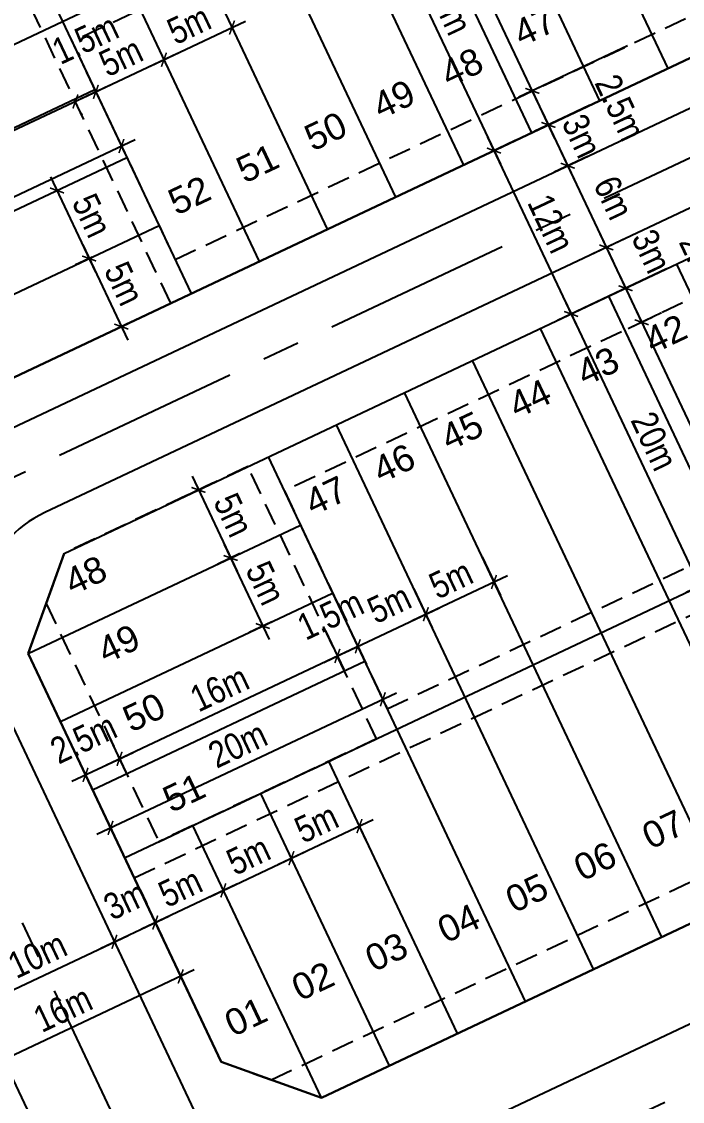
# Model space of a CAD drawing. Extents: x 597165 to 598689, y 1181586 to 1183364.
# Drawn here: x 597826.4 to 597870.3, y 1182639.5 to 1182711.2 of the extents above; entities that cross this region are included whole.
import ezdxf
from ezdxf.enums import TextEntityAlignment as Align

# ---------------------------------------------------------------- set-up
doc = ezdxf.new("R2010")
doc.units = 0
doc.header["$MEASUREMENT"] = 0
doc.linetypes.add('CENTER', pattern=[2, 1.25, -0.25, 0.25, -0.25])
doc.linetypes.add('DASHED', pattern=[0.75, 0.5, -0.25])
doc.layers.get('0').update_dxf_attribs({"linetype": 'CONTINUOUS'})
doc.layers.get('DEFPOINTS').update_dxf_attribs({"color": 8, "linetype": 'CONTINUOUS'})
for name, color, linetype in [('CGXD', 3, 'CONTINUOUS'), ('DIM-T', 7, 'CONTINUOUS'), ('HA-CAY-XANH-KO', 3, 'CONTINUOUS'), ('NET-LENGOAI', 4, 'CONTINUOUS'), ('NET-LETRONG', 5, 'CONTINUOUS'), ('NET-PLO', 2, 'CONTINUOUS'), ('NET-TIM', 2, 'CENTER'), ('TEXT-SOLO', 7, 'CONTINUOUS')]:
    doc.layers.add(name, color=color, linetype=linetype)
doc.styles.add('AVO', font='VHELVEN.TTF')
doc.styles.add('VHEL-C-R', font='VHELVCN.TTF')
doc.dimstyles.new('TL1000', dxfattribs={"dimscale": 0, "dimtxt": 2, "dimasz": 0.7, "dimexe": 1, "dimexo": 1, "dimgap": 0.5, "dimtad": 1, "dimdec": 1, "dimzin": 12, "dimtxsty": 'VHEL-C-R', "dimblk1": 'ARCHTICK', "dimblk2": 'ARCHTICK', "dimsah": 1, "dimcen": -0.09, "dimdle": 1, "dimclrd": 256, "dimclre": 256, "dimclrt": 256, "dimazin": 3, "dimtfac": 0.005, "dimtdec": 1, "dimtix": 1, "dimtmove": 0, "dimatfit": 3, "dimtolj": 1, "dimtzin": 0})

# ---------------------------------------------------------------- blocks, each defined once
blk = doc.blocks.new('_ARCHTICK')
at = {"color": 0, "linetype": 'BYBLOCK', "const_width": 0.15}
blk.add_lwpolyline([(-0.5, -0.5), (0.5, 0.5)], dxfattribs=at)
blk = doc.blocks.new('*D1480')
at = {"linetype": 'BYBLOCK'}
for p, q in [((597828.328, 1182700.924), (597831.318, 1182694.594)), ((597831.097, 1182695.596), (597829.986, 1182695.071))]:
    blk.add_line(p, q, dxfattribs=at)
at = {"layer": 'DEFPOINTS', "color": 0, "linetype": 'BYBLOCK'}
for p in [(597828.755, 1182700.019), (597832.001, 1182696.023), (597830.891, 1182695.498)]:
    blk.add_point(p, dxfattribs=at)
at = {"linetype": 'BYBLOCK', "xscale": 0.7, "yscale": 0.7, "zscale": 0.7}
for p, rotation in [((597828.755, 1182700.019), 115.2825172551026), ((597830.891, 1182695.498), 295.2825172551026)]:
    blk.add_blockref('_ARCHTICK', p, dxfattribs=dict(at, rotation=rotation))
at = {"linetype": 'BYBLOCK', "insert": (597831.083, 1182698.354), "char_height": 1.75, "attachment_point": 5, "rotation": 295.28252, "style": 'VHEL-C-R'}
blk.add_mtext('\\A1;5m', dxfattribs=at)
blk = doc.blocks.new('*D1479')
at = {"linetype": 'BYBLOCK'}
for p, q in [((597830.463, 1182696.403), (597833.453, 1182690.073)), ((597831.097, 1182695.596), (597829.986, 1182695.071)), ((597833.752, 1182691.32), (597832.122, 1182690.55))]:
    blk.add_line(p, q, dxfattribs=at)
at = {"layer": 'DEFPOINTS', "color": 0, "linetype": 'BYBLOCK'}
for p in [(597832.001, 1182696.023), (597834.656, 1182691.747), (597833.026, 1182690.977)]:
    blk.add_point(p, dxfattribs=at)
at = {"linetype": 'BYBLOCK', "xscale": 0.7, "yscale": 0.7, "zscale": 0.7}
for p, rotation in [((597830.891, 1182695.498), 115.2825172551026), ((597833.026, 1182690.977), 295.2825172551026)]:
    blk.add_blockref('_ARCHTICK', p, dxfattribs=dict(at, rotation=rotation))
at = {"linetype": 'BYBLOCK', "insert": (597833.218, 1182693.833), "char_height": 1.75, "attachment_point": 5, "rotation": 295.28252, "style": 'VHEL-C-R'}
blk.add_mtext('\\A1;5m', dxfattribs=at)
blk = doc.blocks.new('*D1478')
at = {"linetype": 'BYBLOCK'}
for p, q in [((597837.724, 1182681.031), (597840.713, 1182674.701)), ((597839.085, 1182680.568), (597837.247, 1182679.7)), ((597840.9, 1182675.895), (597839.382, 1182675.179))]:
    blk.add_line(p, q, dxfattribs=at)
at = {"layer": 'DEFPOINTS', "color": 0, "linetype": 'BYBLOCK'}
for p in [(597839.989, 1182680.995), (597841.804, 1182676.322), (597840.286, 1182675.606)]:
    blk.add_point(p, dxfattribs=at)
at = {"linetype": 'BYBLOCK', "xscale": 0.7, "yscale": 0.7, "zscale": 0.7}
for p, rotation in [((597838.151, 1182680.127), 115.2825172551026), ((597840.286, 1182675.606), 295.2825172551026)]:
    blk.add_blockref('_ARCHTICK', p, dxfattribs=dict(at, rotation=rotation))
at = {"linetype": 'BYBLOCK', "insert": (597840.479, 1182678.461), "char_height": 1.75, "attachment_point": 5, "rotation": 295.28252, "style": 'VHEL-C-R'}
blk.add_mtext('\\A1;5m', dxfattribs=at)
blk = doc.blocks.new('*D1477')
at = {"linetype": 'BYBLOCK'}
for p, q in [((597840.9, 1182675.895), (597839.382, 1182675.179)), ((597839.859, 1182676.51), (597842.849, 1182670.18)), ((597843.032, 1182671.373), (597841.518, 1182670.658))]:
    blk.add_line(p, q, dxfattribs=at)
at = {"layer": 'DEFPOINTS', "color": 0, "linetype": 'BYBLOCK'}
for p in [(597841.804, 1182676.322), (597843.936, 1182671.8), (597842.422, 1182671.085)]:
    blk.add_point(p, dxfattribs=at)
at = {"linetype": 'BYBLOCK', "xscale": 0.7, "yscale": 0.7, "zscale": 0.7}
for p, rotation in [((597840.286, 1182675.606), 115.2825172551026), ((597842.422, 1182671.085), 295.2825172551026)]:
    blk.add_blockref('_ARCHTICK', p, dxfattribs=dict(at, rotation=rotation))
at = {"linetype": 'BYBLOCK', "insert": (597842.614, 1182673.94), "char_height": 1.75, "attachment_point": 5, "rotation": 295.28252, "style": 'VHEL-C-R'}
blk.add_mtext('\\A1;5m', dxfattribs=at)
blk = doc.blocks.new('*D1451')
at = {"linetype": 'BYBLOCK'}
blk.add_line((597834.375, 1182650.963), (597840.704, 1182653.953), dxfattribs=at)
at = {"layer": 'DEFPOINTS', "color": 0, "linetype": 'BYBLOCK'}
for p in [(597839.8, 1182653.526), (597839.8, 1182653.526), (597835.279, 1182651.39)]:
    blk.add_point(p, dxfattribs=at)
at = {"linetype": 'BYBLOCK', "xscale": 0.7, "yscale": 0.7, "zscale": 0.7}
for p, rotation in [((597839.8, 1182653.526), 25.28251720974177), ((597835.279, 1182651.39), 205.2825172097418)]:
    blk.add_blockref('_ARCHTICK', p, dxfattribs=dict(at, rotation=rotation))
at = {"linetype": 'BYBLOCK', "insert": (597836.944, 1182653.718), "char_height": 1.75, "attachment_point": 5, "rotation": 25.28252, "style": 'VHEL-C-R'}
blk.add_mtext('\\A1;5m', dxfattribs=at)
blk = doc.blocks.new('*D1450')
at = {"linetype": 'BYBLOCK'}
blk.add_line((597838.896, 1182653.099), (597845.225, 1182656.088), dxfattribs=at)
at = {"layer": 'DEFPOINTS', "color": 0, "linetype": 'BYBLOCK'}
for p in [(597844.321, 1182655.661), (597844.321, 1182655.661), (597839.8, 1182653.526)]:
    blk.add_point(p, dxfattribs=at)
at = {"linetype": 'BYBLOCK', "xscale": 0.7, "yscale": 0.7, "zscale": 0.7}
for p, rotation in [((597844.321, 1182655.661), 25.28251720974177), ((597839.8, 1182653.526), 205.2825172097418)]:
    blk.add_blockref('_ARCHTICK', p, dxfattribs=dict(at, rotation=rotation))
at = {"linetype": 'BYBLOCK', "insert": (597841.465, 1182655.853), "char_height": 1.75, "attachment_point": 5, "rotation": 25.28252, "style": 'VHEL-C-R'}
blk.add_mtext('\\A1;5m', dxfattribs=at)
blk = doc.blocks.new('*D1449')
at = {"linetype": 'BYBLOCK'}
for p, q in [((597849.269, 1182656.892), (597848.415, 1182658.701)), ((597843.417, 1182655.234), (597849.746, 1182658.223))]:
    blk.add_line(p, q, dxfattribs=at)
at = {"layer": 'DEFPOINTS', "color": 0, "linetype": 'BYBLOCK'}
for p in [(597848.842, 1182657.796), (597849.696, 1182655.988), (597844.321, 1182655.661)]:
    blk.add_point(p, dxfattribs=at)
at = {"linetype": 'BYBLOCK', "xscale": 0.7, "yscale": 0.7, "zscale": 0.7}
for p, rotation in [((597848.842, 1182657.796), 25.28251720974177), ((597844.321, 1182655.661), 205.2825172097418)]:
    blk.add_blockref('_ARCHTICK', p, dxfattribs=dict(at, rotation=rotation))
at = {"linetype": 'BYBLOCK', "insert": (597845.987, 1182657.989), "char_height": 1.75, "attachment_point": 5, "rotation": 25.28252, "style": 'VHEL-C-R'}
blk.add_mtext('\\A1;5m', dxfattribs=at)
blk = doc.blocks.new('*D1448')
at = {"linetype": 'BYBLOCK'}
blk.add_line((597837.874, 1182648.237), (597821.599, 1182640.549), dxfattribs=at)
at = {"layer": 'DEFPOINTS', "color": 0, "linetype": 'BYBLOCK'}
for p in [(597836.97, 1182647.81), (597822.503, 1182640.976), (597822.503, 1182640.976)]:
    blk.add_point(p, dxfattribs=at)
at = {"linetype": 'BYBLOCK', "xscale": 0.7, "yscale": 0.7, "zscale": 0.7}
for p, rotation in [((597836.97, 1182647.81), 25.28251725598173), ((597822.503, 1182640.976), 205.2825172559817)]:
    blk.add_blockref('_ARCHTICK', p, dxfattribs=dict(at, rotation=rotation))
at = {"linetype": 'BYBLOCK', "insert": (597829.141, 1182645.653), "char_height": 1.75, "attachment_point": 5, "rotation": 25.28252, "style": 'VHEL-C-R'}
blk.add_mtext('\\A1;16m', dxfattribs=at)
blk = doc.blocks.new('*D1253')
at = {"linetype": 'BYBLOCK'}
for p, q in [((597831.775, 1182651.785), (597832.994, 1182649.205)), ((597822.62, 1182645.411), (597833.471, 1182650.536)), ((597822.732, 1182647.515), (597823.951, 1182644.934))]:
    blk.add_line(p, q, dxfattribs=at)
at = {"layer": 'DEFPOINTS', "color": 0, "linetype": 'BYBLOCK'}
for p in [(597831.348, 1182652.69), (597832.566, 1182650.109), (597822.305, 1182648.419)]:
    blk.add_point(p, dxfattribs=at)
at = {"linetype": 'BYBLOCK', "xscale": 0.7, "yscale": 0.7, "zscale": 0.7}
for p, rotation in [((597832.566, 1182650.109), 25.28251725901217), ((597823.524, 1182645.838), 205.2825172590122)]:
    blk.add_blockref('_ARCHTICK', p, dxfattribs=dict(at, rotation=rotation))
at = {"linetype": 'BYBLOCK', "insert": (597827.45, 1182649.234), "char_height": 1.75, "attachment_point": 5, "rotation": 25.28252, "style": 'VHEL-C-R'}
blk.add_mtext('\\A1;10m', dxfattribs=at)
blk = doc.blocks.new('*D1252')
at = {"linetype": 'BYBLOCK'}
for p, q in [((597834.487, 1182653.067), (597835.706, 1182650.486)), ((597831.662, 1182649.682), (597836.183, 1182651.817)), ((597831.775, 1182651.785), (597832.994, 1182649.205))]:
    blk.add_line(p, q, dxfattribs=at)
at = {"layer": 'DEFPOINTS', "color": 0, "linetype": 'BYBLOCK'}
for p in [(597834.06, 1182653.971), (597831.348, 1182652.69), (597835.279, 1182651.39)]:
    blk.add_point(p, dxfattribs=at)
at = {"linetype": 'BYBLOCK', "xscale": 0.7, "yscale": 0.7, "zscale": 0.7}
for p, rotation in [((597835.279, 1182651.39), 25.28251725901217), ((597832.566, 1182650.109), 205.2825172590122)]:
    blk.add_blockref('_ARCHTICK', p, dxfattribs=dict(at, rotation=rotation))
at = {"linetype": 'BYBLOCK', "insert": (597833.298, 1182652.874), "char_height": 1.75, "attachment_point": 5, "rotation": 25.28252, "style": 'VHEL-C-R'}
blk.add_mtext('\\A1;3m', dxfattribs=at)
blk = doc.blocks.new('*D1241')
at = {"linetype": 'BYBLOCK'}
blk.add_line((597830.43, 1182706.144), (597836.76, 1182709.134), dxfattribs=at)
at = {"layer": 'DEFPOINTS', "color": 0, "linetype": 'BYBLOCK'}
for p in [(597835.855, 1182708.707), (597835.855, 1182708.707), (597831.334, 1182706.571)]:
    blk.add_point(p, dxfattribs=at)
at = {"linetype": 'BYBLOCK', "xscale": 0.7, "yscale": 0.7, "zscale": 0.7}
for p, rotation in [((597835.855, 1182708.707), 25.28251725389621), ((597831.334, 1182706.571), 205.2825172538962)]:
    blk.add_blockref('_ARCHTICK', p, dxfattribs=dict(at, rotation=rotation))
at = {"linetype": 'BYBLOCK', "insert": (597833, 1182708.899), "char_height": 1.75, "attachment_point": 5, "rotation": 25.28252, "style": 'VHEL-C-R'}
blk.add_mtext('\\A1;5m', dxfattribs=at)
blk = doc.blocks.new('*D1240')
at = {"linetype": 'BYBLOCK'}
blk.add_line((597834.951, 1182708.28), (597841.281, 1182711.269), dxfattribs=at)
at = {"layer": 'DEFPOINTS', "color": 0, "linetype": 'BYBLOCK'}
for p in [(597840.377, 1182710.842), (597840.377, 1182710.842), (597835.855, 1182708.707)]:
    blk.add_point(p, dxfattribs=at)
at = {"linetype": 'BYBLOCK', "xscale": 0.7, "yscale": 0.7, "zscale": 0.7}
for p, rotation in [((597840.377, 1182710.842), 25.28251725389621), ((597835.855, 1182708.707), 205.2825172538962)]:
    blk.add_blockref('_ARCHTICK', p, dxfattribs=dict(at, rotation=rotation))
at = {"linetype": 'BYBLOCK', "insert": (597837.521, 1182711.034), "char_height": 1.75, "attachment_point": 5, "rotation": 25.28252, "style": 'VHEL-C-R'}
blk.add_mtext('\\A1;5m', dxfattribs=at)
blk = doc.blocks.new('*D1231')
at = {"linetype": 'BYBLOCK'}
for p, q in [((597832.115, 1182663.942), (597833.334, 1182661.362)), ((597829.742, 1182660.771), (597833.811, 1182662.693)), ((597829.855, 1182662.875), (597831.074, 1182660.294))]:
    blk.add_line(p, q, dxfattribs=at)
at = {"layer": 'DEFPOINTS', "color": 0, "linetype": 'BYBLOCK'}
for p in [(597831.688, 1182664.847), (597829.428, 1182663.779), (597832.907, 1182662.266)]:
    blk.add_point(p, dxfattribs=at)
at = {"linetype": 'BYBLOCK', "xscale": 0.7, "yscale": 0.7, "zscale": 0.7}
for p, rotation in [((597832.907, 1182662.266), 25.28251725872136), ((597830.646, 1182661.198), 205.2825172587214)]:
    blk.add_blockref('_ARCHTICK', p, dxfattribs=dict(at, rotation=rotation))
at = {"linetype": 'BYBLOCK', "insert": (597830.513, 1182663.607), "char_height": 1.75, "attachment_point": 5, "rotation": 25.28252, "style": 'VHEL-C-R'}
blk.add_mtext('\\A1;2.5m', dxfattribs=at)
blk = doc.blocks.new('*D1230')
at = {"linetype": 'BYBLOCK'}
for p, q in [((597846.583, 1182670.776), (597847.802, 1182668.195)), ((597832.003, 1182661.839), (597848.279, 1182669.526)), ((597832.115, 1182663.942), (597833.334, 1182661.362))]:
    blk.add_line(p, q, dxfattribs=at)
at = {"layer": 'DEFPOINTS', "color": 0, "linetype": 'BYBLOCK'}
for p in [(597846.156, 1182671.68), (597847.374, 1182669.099), (597831.688, 1182664.847)]:
    blk.add_point(p, dxfattribs=at)
at = {"linetype": 'BYBLOCK', "xscale": 0.7, "yscale": 0.7, "zscale": 0.7}
for p, rotation in [((597847.374, 1182669.099), 25.28251725780387), ((597832.907, 1182662.266), 205.2825172578038)]:
    blk.add_blockref('_ARCHTICK', p, dxfattribs=dict(at, rotation=rotation))
at = {"linetype": 'BYBLOCK', "insert": (597839.546, 1182666.943), "char_height": 1.75, "attachment_point": 5, "rotation": 25.28252, "style": 'VHEL-C-R'}
blk.add_mtext('\\A1;16m', dxfattribs=at)
blk = doc.blocks.new('*D1229')
at = {"linetype": 'BYBLOCK'}
for p, q in [((597847.939, 1182671.416), (597849.158, 1182668.836)), ((597846.583, 1182670.776), (597847.802, 1182668.195)), ((597846.47, 1182668.672), (597848.731, 1182669.74))]:
    blk.add_line(p, q, dxfattribs=at)
at = {"layer": 'DEFPOINTS', "color": 0, "linetype": 'BYBLOCK'}
for p in [(597847.512, 1182672.321), (597846.156, 1182671.68), (597848.731, 1182669.74)]:
    blk.add_point(p, dxfattribs=at)
at = {"linetype": 'BYBLOCK', "xscale": 0.7, "yscale": 0.7, "zscale": 0.7}
for p, rotation in [((597848.731, 1182669.74), 25.28251770444531), ((597847.374, 1182669.099), 205.2825177044453)]:
    blk.add_blockref('_ARCHTICK', p, dxfattribs=dict(at, rotation=rotation))
at = {"linetype": 'BYBLOCK', "insert": (597846.916, 1182671.827), "char_height": 1.75, "attachment_point": 5, "rotation": 25.28252, "style": 'VHEL-C-R'}
blk.add_mtext('\\A1;1.5m', dxfattribs=at)
blk = doc.blocks.new('*D1228')
at = {"linetype": 'BYBLOCK'}
for p, q in [((597852.46, 1182673.552), (597853.679, 1182670.971)), ((597847.827, 1182669.313), (597854.156, 1182672.302)), ((597847.939, 1182671.416), (597849.158, 1182668.836))]:
    blk.add_line(p, q, dxfattribs=at)
at = {"layer": 'DEFPOINTS', "color": 0, "linetype": 'BYBLOCK'}
for p in [(597852.033, 1182674.456), (597847.512, 1182672.321), (597853.252, 1182671.875)]:
    blk.add_point(p, dxfattribs=at)
at = {"linetype": 'BYBLOCK', "xscale": 0.7, "yscale": 0.7, "zscale": 0.7}
for p, rotation in [((597853.252, 1182671.875), 25.28251770447795), ((597848.731, 1182669.74), 205.282517704478)]:
    blk.add_blockref('_ARCHTICK', p, dxfattribs=dict(at, rotation=rotation))
at = {"linetype": 'BYBLOCK', "insert": (597850.819, 1182672.568), "char_height": 1.75, "attachment_point": 5, "rotation": 25.28252, "style": 'VHEL-C-R'}
blk.add_mtext('\\A1;5m', dxfattribs=at)
blk = doc.blocks.new('*D1227')
at = {"linetype": 'BYBLOCK'}
for p, q in [((597856.981, 1182675.687), (597858.2, 1182673.106)), ((597852.348, 1182671.448), (597858.677, 1182674.438)), ((597852.46, 1182673.552), (597853.679, 1182670.971))]:
    blk.add_line(p, q, dxfattribs=at)
at = {"layer": 'DEFPOINTS', "color": 0, "linetype": 'BYBLOCK'}
for p in [(597856.554, 1182676.591), (597852.033, 1182674.456), (597857.773, 1182674.011)]:
    blk.add_point(p, dxfattribs=at)
at = {"linetype": 'BYBLOCK', "xscale": 0.7, "yscale": 0.7, "zscale": 0.7}
for p, rotation in [((597857.773, 1182674.011), 25.28251770447795), ((597853.252, 1182671.875), 205.282517704478)]:
    blk.add_blockref('_ARCHTICK', p, dxfattribs=dict(at, rotation=rotation))
at = {"linetype": 'BYBLOCK', "insert": (597854.917, 1182674.203), "char_height": 1.75, "attachment_point": 5, "rotation": 25.28252, "style": 'VHEL-C-R'}
blk.add_mtext('\\A1;5m', dxfattribs=at)
blk = doc.blocks.new('*D1222')
at = {"linetype": 'BYBLOCK'}
for p, q in [((597868.902, 1182691.886), (597866.68, 1182690.837)), ((597867.157, 1182692.168), (597874.844, 1182675.892)), ((597875.735, 1182677.419), (597873.513, 1182676.369))]:
    blk.add_line(p, q, dxfattribs=at)
at = {"layer": 'DEFPOINTS', "color": 0, "linetype": 'BYBLOCK'}
for p in [(597869.806, 1182692.314), (597876.64, 1182677.846), (597874.417, 1182676.796)]:
    blk.add_point(p, dxfattribs=at)
at = {"linetype": 'BYBLOCK', "xscale": 0.7, "yscale": 0.7, "zscale": 0.7}
for p, rotation in [((597867.584, 1182691.264), 115.2825175136718), ((597874.417, 1182676.796), 295.2825175136718)]:
    blk.add_blockref('_ARCHTICK', p, dxfattribs=dict(at, rotation=rotation))
at = {"linetype": 'BYBLOCK', "insert": (597872.509, 1182684.33), "char_height": 1.75, "attachment_point": 5, "rotation": 295.28252, "style": 'VHEL-C-R'}
blk.add_mtext('\\A1;16m', dxfattribs=at)
blk = doc.blocks.new('*D1221')
at = {"linetype": 'BYBLOCK'}
for p, q in [((597867.834, 1182694.147), (597865.612, 1182693.097)), ((597866.089, 1182694.429), (597867.584, 1182691.264)), ((597868.902, 1182691.886), (597866.68, 1182690.837))]:
    blk.add_line(p, q, dxfattribs=at)
at = {"layer": 'DEFPOINTS', "color": 0, "linetype": 'BYBLOCK'}
for p in [(597868.739, 1182694.574), (597869.806, 1182692.314), (597867.584, 1182691.264)]:
    blk.add_point(p, dxfattribs=at)
at = {"linetype": 'BYBLOCK', "xscale": 0.7, "yscale": 0.7, "zscale": 0.7}
for p, rotation in [((597866.516, 1182693.524), 115.2825175136718), ((597867.584, 1182691.264), 295.2825175136718)]:
    blk.add_blockref('_ARCHTICK', p, dxfattribs=dict(at, rotation=rotation))
at = {"linetype": 'BYBLOCK', "insert": (597871.752, 1182694.947), "char_height": 1.75, "attachment_point": 5, "rotation": 295.28252, "style": 'VHEL-C-R'}
blk.add_mtext('\\A1;2.5m', dxfattribs=at)
blk = doc.blocks.new('*D1220')
at = {"linetype": 'BYBLOCK'}
for p, q in [((597859.189, 1182703.335), (597856.87, 1182702.24)), ((597857.347, 1182703.571), (597863.327, 1182690.912)), ((597864.522, 1182692.582), (597861.995, 1182691.389))]:
    blk.add_line(p, q, dxfattribs=at)
at = {"layer": 'DEFPOINTS', "color": 0, "linetype": 'BYBLOCK'}
for p in [(597860.093, 1182703.762), (597865.426, 1182693.01), (597862.899, 1182691.816)]:
    blk.add_point(p, dxfattribs=at)
at = {"linetype": 'BYBLOCK', "xscale": 0.7, "yscale": 0.7, "zscale": 0.7}
for p, rotation in [((597857.774, 1182702.667), 115.2825172551026), ((597862.899, 1182691.816), 295.2825172551026)]:
    blk.add_blockref('_ARCHTICK', p, dxfattribs=dict(at, rotation=rotation))
at = {"linetype": 'BYBLOCK', "insert": (597861.58, 1182697.829), "char_height": 1.75, "attachment_point": 5, "rotation": 295.28252, "style": 'VHEL-C-R'}
blk.add_mtext('\\A1;12m', dxfattribs=at)
blk = doc.blocks.new('*D1219')
at = {"linetype": 'BYBLOCK'}
for p, q in [((597866.553, 1182696.86), (597864.331, 1182695.81)), ((597864.808, 1182697.141), (597866.516, 1182693.524)), ((597867.834, 1182694.147), (597865.612, 1182693.097))]:
    blk.add_line(p, q, dxfattribs=at)
at = {"layer": 'DEFPOINTS', "color": 0, "linetype": 'BYBLOCK'}
for p in [(597867.457, 1182697.287), (597868.739, 1182694.574), (597866.516, 1182693.524)]:
    blk.add_point(p, dxfattribs=at)
at = {"linetype": 'BYBLOCK', "xscale": 0.7, "yscale": 0.7, "zscale": 0.7}
for p, rotation in [((597865.235, 1182696.237), 115.2825175136718), ((597866.516, 1182693.524), 295.2825175136718)]:
    blk.add_blockref('_ARCHTICK', p, dxfattribs=dict(at, rotation=rotation))
at = {"linetype": 'BYBLOCK', "insert": (597868.248, 1182695.982), "char_height": 1.75, "attachment_point": 5, "rotation": 295.28252, "style": 'VHEL-C-R'}
blk.add_mtext('\\A1;3m', dxfattribs=at)
blk = doc.blocks.new('*D1218')
at = {"linetype": 'BYBLOCK'}
for p, q in [((597862.245, 1182702.567), (597865.662, 1182695.333)), ((597863.991, 1182702.285), (597861.768, 1182701.235)), ((597866.553, 1182696.86), (597864.331, 1182695.81))]:
    blk.add_line(p, q, dxfattribs=at)
at = {"layer": 'DEFPOINTS', "color": 0, "linetype": 'BYBLOCK'}
for p in [(597864.895, 1182702.712), (597867.457, 1182697.287), (597865.235, 1182696.237)]:
    blk.add_point(p, dxfattribs=at)
at = {"linetype": 'BYBLOCK', "xscale": 0.7, "yscale": 0.7, "zscale": 0.7}
for p, rotation in [((597862.673, 1182701.662), 115.2825175136718), ((597865.235, 1182696.237), 295.2825175136718)]:
    blk.add_blockref('_ARCHTICK', p, dxfattribs=dict(at, rotation=rotation))
at = {"linetype": 'BYBLOCK', "insert": (597865.721, 1182699.535), "char_height": 1.75, "attachment_point": 5, "rotation": 295.28252, "style": 'VHEL-C-R'}
blk.add_mtext('\\A1;6m', dxfattribs=at)
blk = doc.blocks.new('*D1217')
at = {"linetype": 'BYBLOCK'}
for p, q in [((597860.964, 1182705.279), (597863.1, 1182700.758)), ((597862.709, 1182704.998), (597860.487, 1182703.948)), ((597863.991, 1182702.285), (597861.768, 1182701.235))]:
    blk.add_line(p, q, dxfattribs=at)
at = {"layer": 'DEFPOINTS', "color": 0, "linetype": 'BYBLOCK'}
for p in [(597863.614, 1182705.425), (597864.895, 1182702.712), (597862.673, 1182701.662)]:
    blk.add_point(p, dxfattribs=at)
at = {"linetype": 'BYBLOCK', "xscale": 0.7, "yscale": 0.7, "zscale": 0.7}
for p, rotation in [((597861.391, 1182704.375), 115.2825175136717), ((597862.673, 1182701.662), 295.2825175136717)]:
    blk.add_blockref('_ARCHTICK', p, dxfattribs=dict(at, rotation=rotation))
at = {"linetype": 'BYBLOCK', "insert": (597863.615, 1182703.637), "char_height": 1.75, "attachment_point": 5, "rotation": 295.28252, "style": 'VHEL-C-R'}
blk.add_mtext('\\A1;3m', dxfattribs=at)
blk = doc.blocks.new('*D1204')
at = {"linetype": 'BYBLOCK'}
for p, q in [((597859.82, 1182724.092), (597852.586, 1182720.676)), ((597860.751, 1182705.731), (597853.063, 1182722.007)), ((597866.653, 1182709.625), (597859.419, 1182706.208))]:
    blk.add_line(p, q, dxfattribs=at)
at = {"layer": 'DEFPOINTS', "color": 0, "linetype": 'BYBLOCK'}
for p in [(597860.724, 1182724.52), (597853.49, 1182721.103), (597867.557, 1182710.052)]:
    blk.add_point(p, dxfattribs=at)
at = {"linetype": 'BYBLOCK', "xscale": 0.7, "yscale": 0.7, "zscale": 0.7}
for p, rotation in [((597853.49, 1182721.103), 115.2825172046526), ((597860.324, 1182706.636), 295.2825172046525)]:
    blk.add_blockref('_ARCHTICK', p, dxfattribs=dict(at, rotation=rotation))
at = {"linetype": 'BYBLOCK', "insert": (597858.167, 1182714.464), "char_height": 1.75, "attachment_point": 5, "rotation": 295.28252, "style": 'VHEL-C-R'}
blk.add_mtext('\\A1;16m', dxfattribs=at)
blk = doc.blocks.new('*D1202')
at = {"linetype": 'BYBLOCK'}
for p, q in [((597861.642, 1182707.258), (597859.419, 1182706.208)), ((597861.818, 1182703.471), (597860.324, 1182706.636)), ((597862.709, 1182704.998), (597860.487, 1182703.948))]:
    blk.add_line(p, q, dxfattribs=at)
at = {"layer": 'DEFPOINTS', "color": 0, "linetype": 'BYBLOCK'}
for p in [(597862.546, 1182707.685), (597860.324, 1182706.636), (597863.614, 1182705.425)]:
    blk.add_point(p, dxfattribs=at)
at = {"linetype": 'BYBLOCK', "xscale": 0.7, "yscale": 0.7, "zscale": 0.7}
for p, rotation in [((597860.324, 1182706.636), 115.2825169984319), ((597861.391, 1182704.375), 295.2825169984319)]:
    blk.add_blockref('_ARCHTICK', p, dxfattribs=dict(at, rotation=rotation))
at = {"linetype": 'BYBLOCK', "insert": (597866.158, 1182705.525), "char_height": 1.75, "attachment_point": 5, "rotation": 295.28252, "style": 'VHEL-C-R'}
blk.add_mtext('\\A1;2.5m', dxfattribs=at)
blk = doc.blocks.new('*D1152')
at = {"linetype": 'BYBLOCK'}
for p, q in [((597855.562, 1182723.74), (597848.329, 1182720.324)), ((597848.806, 1182721.655), (597858.202, 1182701.762)), ((597864.104, 1182705.656), (597856.87, 1182702.24))]:
    blk.add_line(p, q, dxfattribs=at)
at = {"layer": 'DEFPOINTS', "color": 0, "linetype": 'BYBLOCK'}
for p in [(597856.467, 1182724.168), (597865.008, 1182706.083), (597857.774, 1182702.667)]:
    blk.add_point(p, dxfattribs=at)
at = {"linetype": 'BYBLOCK', "xscale": 0.7, "yscale": 0.7, "zscale": 0.7}
for p, rotation in [((597849.233, 1182720.751), 115.2825173080459), ((597857.774, 1182702.667), 295.2825173080458)]:
    blk.add_blockref('_ARCHTICK', p, dxfattribs=dict(at, rotation=rotation))
at = {"linetype": 'BYBLOCK', "insert": (597854.764, 1182712.304), "char_height": 1.75, "attachment_point": 5, "rotation": 295.28252, "style": 'VHEL-C-R'}
blk.add_mtext('\\A1;20m', dxfattribs=at)
blk = doc.blocks.new('*D1151')
at = {"linetype": 'BYBLOCK'}
for p, q in [((597869.229, 1182694.806), (597861.995, 1182691.389)), ((597862.472, 1182692.72), (597871.868, 1182672.828)), ((597877.771, 1182676.721), (597870.537, 1182673.305))]:
    blk.add_line(p, q, dxfattribs=at)
at = {"layer": 'DEFPOINTS', "color": 0, "linetype": 'BYBLOCK'}
for p in [(597870.133, 1182695.233), (597878.675, 1182677.148), (597871.441, 1182673.732)]:
    blk.add_point(p, dxfattribs=at)
at = {"linetype": 'BYBLOCK', "xscale": 0.7, "yscale": 0.7, "zscale": 0.7}
for p, rotation in [((597862.899, 1182691.816), 115.2825173080459), ((597871.441, 1182673.732), 295.2825173080458)]:
    blk.add_blockref('_ARCHTICK', p, dxfattribs=dict(at, rotation=rotation))
at = {"linetype": 'BYBLOCK', "insert": (597868.43, 1182683.369), "char_height": 1.75, "attachment_point": 5, "rotation": 295.28252, "style": 'VHEL-C-R'}
blk.add_mtext('\\A1;20m', dxfattribs=at)
blk = doc.blocks.new('*D1149')
at = {"linetype": 'BYBLOCK'}
for p, q in [((597832.239, 1182706.998), (597829.978, 1182705.931)), ((597830.329, 1182705.187), (597830.405, 1182705.026))]:
    blk.add_line(p, q, dxfattribs=at)
at = {"layer": 'DEFPOINTS', "color": 0, "linetype": 'BYBLOCK'}
for p in [(597829.902, 1182706.091), (597831.334, 1182706.571), (597829.978, 1182705.931)]:
    blk.add_point(p, dxfattribs=at)
at = {"linetype": 'BYBLOCK', "xscale": 0.7, "yscale": 0.7, "zscale": 0.7}
for p, rotation in [((597831.334, 1182706.571), 25.28251725805455), ((597829.978, 1182705.931), 205.2825172580546)]:
    blk.add_blockref('_ARCHTICK', p, dxfattribs=dict(at, rotation=rotation))
at = {"linetype": 'BYBLOCK', "insert": (597830.633, 1182710.072), "char_height": 1.75, "attachment_point": 5, "rotation": 25.28252, "style": 'VHEL-C-R'}
blk.add_mtext('\\A1;1.5m', dxfattribs=at)
blk = doc.blocks.new('*D1148')
at = {"linetype": 'BYBLOCK'}
for p, q in [((597830.882, 1182706.358), (597814.606, 1182698.67)), ((597830.329, 1182705.187), (597830.405, 1182705.026))]:
    blk.add_line(p, q, dxfattribs=at)
at = {"layer": 'DEFPOINTS', "color": 0, "linetype": 'BYBLOCK'}
for p in [(597829.902, 1182706.091), (597815.511, 1182699.097), (597815.511, 1182699.097)]:
    blk.add_point(p, dxfattribs=at)
at = {"linetype": 'BYBLOCK', "xscale": 0.7, "yscale": 0.7, "zscale": 0.7}
for p, rotation in [((597829.978, 1182705.931), 25.28251725805455), ((597815.511, 1182699.097), 205.2825172580546)]:
    blk.add_blockref('_ARCHTICK', p, dxfattribs=dict(at, rotation=rotation))
at = {"linetype": 'BYBLOCK', "insert": (597822.149, 1182703.774), "char_height": 1.75, "attachment_point": 5, "rotation": 25.28252, "style": 'VHEL-C-R'}
blk.add_mtext('\\A1;16m', dxfattribs=at)
blk = doc.blocks.new('*D1146')
at = {"linetype": 'BYBLOCK'}
for p, q in [((597829.611, 1182710.22), (597833.462, 1182702.067)), ((597814.046, 1182694.003), (597833.939, 1182703.399)), ((597811.527, 1182701.679), (597815.377, 1182693.526))]:
    blk.add_line(p, q, dxfattribs=at)
at = {"layer": 'DEFPOINTS', "color": 0, "linetype": 'BYBLOCK'}
for p in [(597829.184, 1182711.125), (597811.099, 1182702.583), (597833.035, 1182702.972)]:
    blk.add_point(p, dxfattribs=at)
at = {"linetype": 'BYBLOCK', "xscale": 0.7, "yscale": 0.7, "zscale": 0.7}
for p, rotation in [((597833.035, 1182702.972), 25.28251725545428), ((597814.95, 1182694.43), 205.2825172554543)]:
    blk.add_blockref('_ARCHTICK', p, dxfattribs=dict(at, rotation=rotation))
at = {"linetype": 'BYBLOCK', "insert": (597823.397, 1182699.961), "char_height": 1.75, "attachment_point": 5, "rotation": 25.28252, "style": 'VHEL-C-R'}
blk.add_mtext('\\A1;20m', dxfattribs=at)
blk = doc.blocks.new('*D1145')
at = {"linetype": 'BYBLOCK'}
blk.add_line((597831.404, 1182657.252), (597851.297, 1182666.648), dxfattribs=at)
at = {"layer": 'DEFPOINTS', "color": 0, "linetype": 'BYBLOCK'}
for p in [(597850.393, 1182666.221), (597850.393, 1182666.221), (597832.308, 1182657.679)]:
    blk.add_point(p, dxfattribs=at)
at = {"linetype": 'BYBLOCK', "xscale": 0.7, "yscale": 0.7, "zscale": 0.7}
for p, rotation in [((597850.393, 1182666.221), 25.28251725389621), ((597832.308, 1182657.679), 205.2825172538962)]:
    blk.add_blockref('_ARCHTICK', p, dxfattribs=dict(at, rotation=rotation))
at = {"linetype": 'BYBLOCK', "insert": (597840.755, 1182663.21), "char_height": 1.75, "attachment_point": 5, "rotation": 25.28252, "style": 'VHEL-C-R'}
blk.add_mtext('\\A1;20m', dxfattribs=at)

msp = doc.modelspace()

# ---------------------------------------------------------------- hatches: boundary and pattern name
at = {"layer": 'HA-CAY-XANH-KO'}
h = msp.add_hatch(dxfattribs=at)
h.set_pattern_fill('AR-SAND', color=256, scale=2, angle=359.765823, style=0)
h.set_pattern_definition([(242.5483, (597971.2955, 1182505.2794), (1.745706, -3.437875), [0, -3.04, 0, -3.4, 0, -3.25]), (212.5483, (597971.2955, 1182505.2794), (-0.81697, -6.61204), [0, -1.64, 0, -2.74, 0, -1.05]), (172.5483, (597973.524, 1182506.321), (-5.637727, -2.6472), [0, -1, 0, -3.6, 0, -4.7]), (162.5483, (597973.524, 1182506.321), (-4.70362, -4.13575), [0, -0.5, 0, -2.36, 0, -2.7])])
edge = h.paths.add_edge_path()
edge.add_line((598011.7828, 1182466.3894), (598013.4912, 1182462.7726))
edge.add_line((598013.4912, 1182462.7726), (598037.2823, 1182474.0097))
edge.add_line((598037.2823, 1182474.0097), (598041.7985, 1182481.1451))
edge.add_line((598041.7985, 1182481.1451), (598041.7727, 1182507.7329))
edge.add_line((598041.7727, 1182507.7329), (598041.768, 1182513.9225))
edge.add_line((598041.768, 1182513.9225), (597966.0698, 1182674.1899))
edge.add_line((597966.0698, 1182674.1899), (597918.7677, 1182651.848))
edge.add_line((597918.7677, 1182651.848), (597921.3302, 1182646.4227))
edge.add_line((597921.3302, 1182646.4227), (597959.5901, 1182664.4938))
edge.add_arc((597961.2985, 1182660.877), 4, 25.282517, 115.282517, ccw=False)
edge.add_line((597964.9153, 1182662.5853), (597967.1045, 1182657.9504))
edge.add_arc((597967.727, 1182653.6655), 4.3298, -47.701248, 98.266283, ccw=False)
edge.add_line((597970.641, 1182650.463), (598035.3858, 1182513.3861))
edge.add_arc((598031.7689, 1182511.6778), 4, 0.05553, 25.282517, ccw=False)
edge.add_line((598035.7689, 1182511.6817), (598035.7993, 1182480.2713))
edge.add_arc((598031.7994, 1182480.2674), 4, -64.717482, 0.05553, ccw=False)
edge.add_line((598033.5077, 1182476.6506), (598011.7828, 1182466.3894))
edge = h.paths.add_edge_path()
edge.add_line((597995.4069, 1182454.2309), (597993.6986, 1182457.8478))
edge.add_line((597993.6986, 1182457.8478), (597923.5439, 1182424.712))
edge.add_arc((597921.8355, 1182428.3288), 4, 205.282517, 295.282518, ccw=False)
edge.add_line((597918.2187, 1182426.6205), (597835.6129, 1182601.5126))
edge.add_arc((597839.2297, 1182603.2209), 4, 115.282517, 205.282517, ccw=False)
edge.add_line((597837.5214, 1182606.8377), (597885.1617, 1182629.3394))
edge.add_line((597885.1617, 1182629.3394), (597882.5992, 1182634.7647))
edge.add_line((597882.5992, 1182634.7647), (597827.7252, 1182608.8464))
edge.add_line((597827.7252, 1182608.8464), (597918.0185, 1182417.6785))
edge.add_line((597918.0185, 1182417.6785), (597995.4069, 1182454.2309))

# ---------------------------------------------------------------- linework, layer by layer
at = {"layer": 'CGXD', "linetype": 'DASHED', "ltscale": 3}
for p, q in [((597849.9752, 1182663.5929), (597841.4335, 1182681.6772)), ((597828.0338, 1182672.5834), (597835.5078, 1182656.7596)), ((597849.9752, 1182663.5929), (597835.5078, 1182656.7596))]:
    msp.add_line(p, q, dxfattribs=at)
for points in [[(597917.9763, 1182733.8663), (597911.143, 1182748.3337), (597829.7639, 1182709.8963), (597836.5972, 1182695.4289)], [(597819.2253, 1182728.6963), (597807.0184, 1182722.9307), (597805.8256, 1182719.6024), (597820.7734, 1182687.955), (597824.1017, 1182686.7622), (597836.3086, 1182692.5278)], [(597932.07, 1182704.0273), (597925.2367, 1182718.4947), (597843.8576, 1182680.0573), (597850.6909, 1182665.5899)], [(597952.8115, 1182692.8112), (597954.4984, 1182697.518), (597949.175, 1182708.7886), (597833.8879, 1182654.3356), (597839.6535, 1182642.1287), (597842.9817, 1182640.9359)], [(597841.4335, 1182681.6772), (597829.2267, 1182675.9116), (597828.0338, 1182672.5834), (597835.5078, 1182656.7596), (597849.9752, 1182663.5929)]]:
    msp.add_lwpolyline(points, close=True, dxfattribs=at)
at = {"layer": 'NET-LENGOAI', "ltscale": 20}
for p, q in [((597825.3829, 1182684.0495), (597936.6011, 1182736.5806)), ((597939.1636, 1182731.1553), (597827.9454, 1182678.6242)), ((597848.8724, 1182634.3178), (597960.0906, 1182686.8489)), ((597824.1284, 1182667.9739), (597838.2221, 1182638.1349)), ((597815.0862, 1182663.7031), (597829.18, 1182633.864))]:
    msp.add_line(p, q, dxfattribs=at)
msp.add_arc((597831.3621, 1182671.3905), 8, 115.282517, 205.282517, dxfattribs=at)
at = {"layer": 'NET-LETRONG'}
for p, q in [((597824.1017, 1182686.7622), (597932.6072, 1182738.012)), ((597932.6072, 1182738.012), (597824.1017, 1182686.7622)), ((597829.2267, 1182675.9116), (597937.7322, 1182727.1614)), ((597846.3099, 1182639.7431), (597954.8155, 1182690.9929)), ((597954.8155, 1182690.9929), (597846.3099, 1182639.7431)), ((597829.2267, 1182675.9116), (597826.841, 1182669.2551)), ((597826.841, 1182669.2551), (597829.2267, 1182675.9116)), ((597826.841, 1182669.2551), (597839.6535, 1182642.1287)), ((597839.6535, 1182642.1287), (597826.841, 1182669.2551)), ((597839.6535, 1182642.1287), (597846.3099, 1182639.7431)), ((597846.3099, 1182639.7431), (597839.6535, 1182642.1287))]:
    msp.add_line(p, q, dxfattribs=at)
at = {"layer": 'NET-PLO'}
for p, q in [((597811.039, 1182702.711), (597928.5867, 1182758.2317)), ((597852.2291, 1182744.2848), (597869.3123, 1182708.1163)), ((597847.708, 1182742.1494), (597864.7913, 1182705.9808)), ((597843.1869, 1182740.014), (597860.2702, 1182703.8454)), ((597838.6659, 1182737.8785), (597855.7491, 1182701.71)), ((597834.1448, 1182735.7431), (597851.2281, 1182699.5746)), ((597829.6237, 1182733.6077), (597846.707, 1182697.4392)), ((597825.1027, 1182731.4723), (597842.1859, 1182695.3038)), ((597820.5816, 1182729.3369), (597837.6649, 1182693.1684)), ((597833.2472, 1182655.6919), (597950.7949, 1182711.2126)), ((597813.1744, 1182698.1899), (597831.2587, 1182706.7316)), ((597815.3098, 1182693.6689), (597833.3941, 1182702.2105)), ((597817.4452, 1182689.1478), (597835.5295, 1182697.6894)), ((597886.9995, 1182658.9618), (597869.9163, 1182695.1303)), ((597882.4785, 1182656.8264), (597865.3952, 1182692.9949)), ((597877.9574, 1182654.691), (597860.8741, 1182690.8595)), ((597873.4363, 1182652.5555), (597856.3531, 1182688.7241)), ((597868.9153, 1182650.4201), (597851.832, 1182686.5886)), ((597864.3942, 1182648.2847), (597847.3109, 1182684.4532)), ((597859.8731, 1182646.1493), (597842.7899, 1182682.3178)), ((597826.841, 1182669.2551), (597844.9253, 1182677.7968)), ((597828.9764, 1182664.7341), (597847.0607, 1182673.2757)), ((597831.1118, 1182660.213), (597849.1961, 1182668.7546)), ((597855.3521, 1182644.0139), (597846.8104, 1182662.0982)), ((597850.831, 1182641.8785), (597842.2894, 1182659.9628)), ((597846.3099, 1182639.7431), (597837.7683, 1182657.8273))]:
    msp.add_line(p, q, dxfattribs=at)
at = {"layer": 'NET-TIM', "ltscale": 10}
for p, q in [((597768.7846, 1182773.4398), (597838.826, 1182625.1489)), ((597948.7329, 1182738.9929), (597814.9094, 1182675.7848)), ((597744.7879, 1182580.7324), (597973.1016, 1182688.5706))]:
    msp.add_line(p, q, dxfattribs=at)

# ---------------------------------------------------------------- texts
at = {"layer": 'TEXT-SOLO', "color": 3, "style": 'AVO'}
for s, p in [('47', (597860.837, 1182710.1301)), ('48', (597856.0102, 1182707.4297)), ('49', (597851.4864, 1182705.3003)), ('50', (597846.9625, 1182703.1708)), ('51', (597842.4387, 1182701.0413)), ('52', (597837.9148, 1182698.9118)), ('42', (597869.5553, 1182689.7138)), ('43', (597865.0407, 1182687.5648)), ('44', (597860.5261, 1182685.4158)), ('45', (597856.0115, 1182683.2668)), ('46', (597851.4969, 1182681.1177)), ('47', (597846.9823, 1182678.9687)), ('48', (597831.0193, 1182673.6852)), ('49', (597833.2194, 1182669.1275)), ('50', (597834.903, 1182664.5699)), ('51', (597837.555, 1182659.2277)), ('07', (597869.3907, 1182656.7941)), ('06', (597864.8587, 1182654.6819)), ('05', (597860.3268, 1182652.5697)), ('04', (597855.8034, 1182650.5612)), ('03', (597851.0019, 1182648.6529)), ('02', (597846.1177, 1182646.7162)), ('01', (597841.6644, 1182644.3469))]:
    msp.add_text(s, height=1.75, rotation=25.282517, dxfattribs=at).set_placement(p, align=Align.CENTER)

# ---------------------------------------------------------------- dimensions: what is measured, and where the dimension line sits
at = {"layer": 'DIM-T'}
for p1, p2, distance, picture, middle in [((597856.4665, 1182724.1676), (597865.0082, 1182706.0833), -8, '*D1152', (597854.7638, 1182712.304)), ((597867.5573, 1182710.0522), (597860.724, 1182724.5196), 8, '*D1204', (597858.1671, 1182714.4644)), ((597811.0995, 1182702.5829), (597829.1837, 1182711.1245), -9.0167, '*D1146', (597823.3973, 1182699.9609)), ((597870.1332, 1182695.2327), (597878.6748, 1182677.1485), -8, '*D1151', (597868.4305, 1182683.3692))]:
    dim = msp.add_aligned_dim(p1=p1, p2=p2, distance=distance, dimstyle='TL1000', override={"dimscale": 1, "dimtxt": 1.75, "dimpost": 'm'}, dxfattribs=at)
    dim.commit()
    dim.dimension.update_dxf_attribs({"geometry": picture, "text_midpoint": middle})
at = {"layer": 'DIM-T', "color": 1}
for base, p1, p2, angle, override, picture, middle in [((597840.3765, 1182710.842), (597835.8555, 1182708.7066), (597840.3765, 1182710.842), 205.282517, {"dimscale": 1, "dimtxt": 1.75, "dimdsep": 46, "dimpost": 'm'}, '*D1240', (597837.5208, 1182711.0345)), ((597835.8555, 1182708.7066), (597831.3344, 1182706.5712), (597835.8555, 1182708.7066), 205.282517, {"dimscale": 1, "dimtxt": 1.75, "dimdsep": 46, "dimpost": 'm'}, '*D1241', (597832.9997, 1182708.8991)), ((597815.5107, 1182699.0972), (597829.9023, 1182706.091), (597815.5107, 1182699.0972), 205.282517, {"dimscale": 1, "dimtxt": 1.75, "dimdsep": 46, "dimpost": 'm'}, '*D1148', (597822.1492, 1182703.7741)), ((597862.8995, 1182691.8161), (597860.0931, 1182703.7618), (597865.4262, 1182693.0095), 115.282517, {"dimscale": 1, "dimtxt": 1.75, "dimdsep": 46, "dimpost": 'm'}, '*D1220', (597861.5803, 1182697.8286)), ((597830.8905, 1182695.4984), (597828.7551, 1182700.0194), (597832.0009, 1182696.0228), 115.282517, {"dimscale": 1, "dimtxt": 1.75, "dimdsep": 46, "dimpost": 'm'}, '*D1480', (597831.083, 1182698.3541)), ((597833.026, 1182690.9773), (597832.0009, 1182696.0228), (597834.6559, 1182691.7472), 115.282517, {"dimscale": 1, "dimtxt": 1.75, "dimdsep": 46, "dimpost": 'm'}, '*D1479', (597833.2184, 1182693.8331)), ((597840.2864, 1182675.6057), (597839.989, 1182680.9949), (597841.8039, 1182676.3225), 115.282517, {"dimscale": 1, "dimtxt": 1.75, "dimdsep": 46, "dimpost": 'm'}, '*D1478', (597840.4788, 1182678.4614)), ((597842.4218, 1182671.0846), (597841.8039, 1182676.3225), (597843.936, 1182671.7998), 115.282517, {"dimscale": 1, "dimtxt": 1.75, "dimdsep": 46, "dimpost": 'm'}, '*D1477', (597842.6142, 1182673.9404)), ((597850.3927, 1182666.2211), (597832.3085, 1182657.6795), (597850.3927, 1182666.2211), 205.282517, {"dimscale": 1, "dimtxt": 1.75, "dimdsep": 46, "dimpost": 'm'}, '*D1145', (597840.7554, 1182663.2105)), ((597848.8423, 1182657.7964), (597844.3212, 1182655.661), (597849.6964, 1182655.988), 205.282517, {"dimscale": 1, "dimtxt": 1.75, "dimdsep": 46, "dimpost": 'm'}, '*D1449', (597845.9865, 1182657.9889)), ((597844.3212, 1182655.661), (597839.8001, 1182653.5256), (597844.3212, 1182655.661), 205.282517, {"dimscale": 1, "dimtxt": 1.75, "dimdsep": 46, "dimpost": 'm'}, '*D1450', (597841.4655, 1182655.8535)), ((597832.5664, 1182650.1089), (597822.3054, 1182648.4188), (597831.3475, 1182652.6896), 205.282517, {"dimscale": 1, "dimtxt": 1.75, "dimasz": 0.7, "dimdsep": 46, "dimpost": 'm'}, '*D1253', (597827.4502, 1182649.2337))]:
    dim = msp.add_linear_dim(base=base, p1=p1, p2=p2, angle=angle, dimstyle='TL1000', override=override, dxfattribs=at)
    dim.commit()
    dim.dimension.update_dxf_attribs({"geometry": picture, "text_midpoint": middle})
for base, p1, p2, angle, override, picture, middle, dimtype in [((597829.9781, 1182705.9306), (597831.3344, 1182706.5712), (597829.9023, 1182706.091), 205.282517, {"dimscale": 1, "dimtxt": 1.75, "dimdsep": 46, "dimpost": 'm'}, '*D1149', (597830.6328, 1182710.072), 160), ((597860.3236, 1182706.6355), (597863.6136, 1182705.4246), (597862.5459, 1182707.6851), 295.282517, {"dimscale": 1, "dimtxt": 1.75, "dimdsep": 46, "dimpost": 'm'}, '*D1202', (597866.1582, 1182705.5254), 160), ((597862.6726, 1182701.6623), (597863.6136, 1182705.4246), (597864.8948, 1182702.7119), 115.282518, {"dimscale": 1, "dimtxt": 1.75, "dimdsep": 46, "dimpost": 'm'}, '*D1217', (597863.6147, 1182703.6368), 160), ((597865.2351, 1182696.2371), (597864.8948, 1182702.7119), (597867.4573, 1182697.2867), 115.282518, {"dimscale": 1, "dimtxt": 1.75, "dimdsep": 46, "dimpost": 'm'}, '*D1218', (597865.7207, 1182699.5345), 160), ((597866.5163, 1182693.5244), (597867.4573, 1182697.2867), (597868.7386, 1182694.574), 115.282518, {"dimscale": 1, "dimtxt": 1.75, "dimdsep": 46, "dimpost": 'm'}, '*D1219', (597868.2482, 1182695.9824), 160), ((597867.584, 1182691.2639), (597868.7386, 1182694.574), (597869.8063, 1182692.3135), 115.282518, {"dimscale": 1, "dimtxt": 1.75, "dimdsep": 46, "dimpost": 'm'}, '*D1221', (597871.7521, 1182694.9473), 160), ((597874.4173, 1182676.7965), (597869.8063, 1182692.3135), (597876.6396, 1182677.8461), 115.282518, {"dimscale": 1, "dimtxt": 1.75, "dimdsep": 46, "dimpost": 'm'}, '*D1222', (597872.5091, 1182684.3298), 160), ((597853.2518, 1182671.8753), (597847.5118, 1182672.3205), (597852.0329, 1182674.4559), 25.282518, {"dimscale": 1, "dimtxt": 1.75, "dimasz": 0.7, "dimdsep": 46, "dimpost": 'm'}, '*D1228', (597850.8193, 1182672.5682), 161), ((597848.7308, 1182669.7399), (597846.1555, 1182671.6799), (597847.5118, 1182672.3205), 25.282518, {"dimscale": 1, "dimtxt": 1.75, "dimasz": 0.7, "dimdsep": 46, "dimpost": 'm'}, '*D1229', (597846.9156, 1182671.8267), 161), ((597832.907, 1182662.2659), (597829.4276, 1182663.7789), (597831.6881, 1182664.8466), 25.282517, {"dimscale": 1, "dimtxt": 1.75, "dimasz": 0.7, "dimdsep": 46, "dimpost": 'm'}, '*D1231', (597830.5128, 1182663.6071), 161), ((597835.2791, 1182651.3902), (597831.3475, 1182652.6896), (597834.0602, 1182653.9709), 205.282517, {"dimscale": 1, "dimtxt": 1.75, "dimasz": 0.7, "dimdsep": 46, "dimpost": 'm'}, '*D1252', (597833.2983, 1182652.8744), 160)]:
    dim = msp.add_linear_dim(base=base, p1=p1, p2=p2, angle=angle, dimstyle='TL1000', override=override, dxfattribs=at)
    dim.commit()
    dim.dimension.update_dxf_attribs({"geometry": picture, "text_midpoint": middle, "dimtype": dimtype})
for p1, p2, distance, override, picture, middle in [((597852.0329, 1182674.4559), (597856.554, 1182676.5914), -2.8541, {"dimscale": 1, "dimtxt": 1.75, "dimasz": 0.7, "dimdsep": 46, "dimpost": 'm'}, '*D1227', (597854.9171, 1182674.2031)), ((597831.6881, 1182664.8466), (597846.1555, 1182671.6799), -2.8541, {"dimscale": 1, "dimtxt": 1.75, "dimasz": 0.7, "dimdsep": 46, "dimpost": 'm'}, '*D1230', (597839.5455, 1182666.9427)), ((597835.2791, 1182651.3902), (597839.8001, 1182653.5256), 0, {"dimscale": 1, "dimtxt": 1.75, "dimdsep": 46, "dimpost": 'm'}, '*D1451', (597836.9444, 1182653.7181)), ((597836.9702, 1182647.8098), (597822.5028, 1182640.9765), 0, {"dimscale": 1, "dimtxt": 1.75, "dimdsep": 46, "dimpost": 'm'}, '*D1448', (597829.1413, 1182645.6533))]:
    dim = msp.add_aligned_dim(p1=p1, p2=p2, distance=distance, dimstyle='TL1000', override=override, dxfattribs=at)
    dim.commit()
    dim.dimension.update_dxf_attribs({"geometry": picture, "text_midpoint": middle})

doc.saveas('drawing.dxf')
